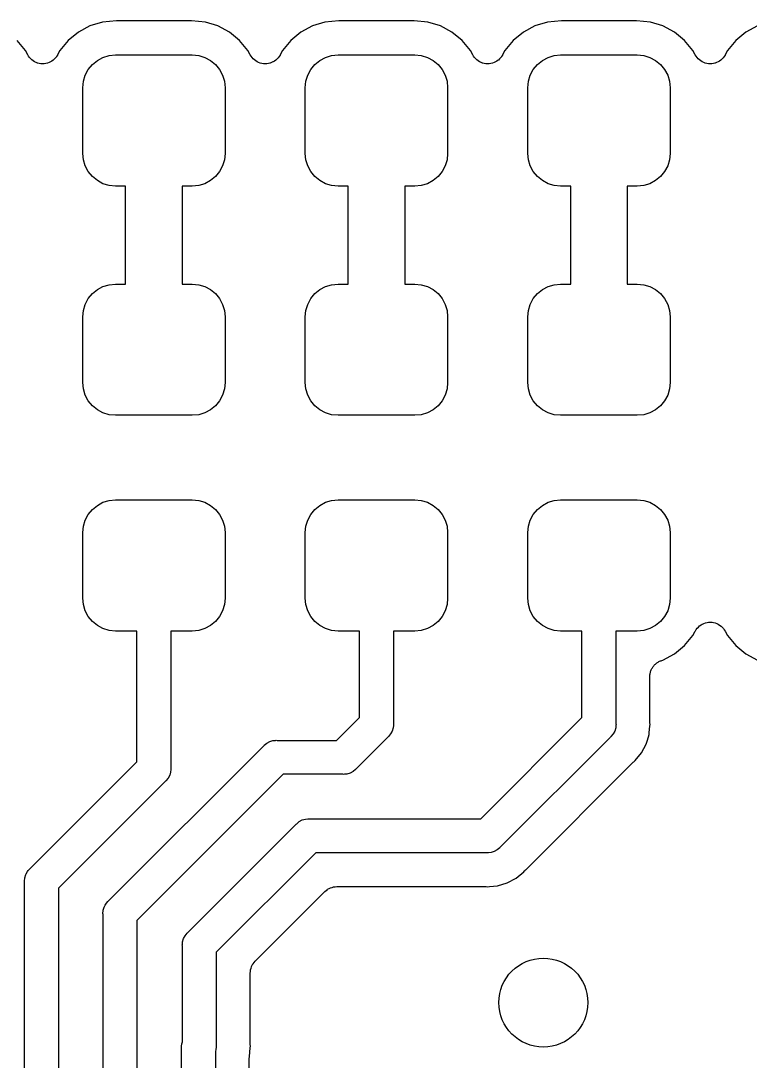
# Model space of a CAD drawing. Extents: x 0.48 to 2.43, y -7.79 to -4.85.
# Drawn here: x 1.3938 to 1.5228, y -5.3056 to -5.1215 of the extents above; entities that cross this region are included whole.
import ezdxf

# ---------------------------------------------------------------- set-up
doc = ezdxf.new("R2010")
doc.units = 0
doc.header["$MEASUREMENT"] = 0
doc.layers.add('BLACK', color=7, linetype='CONTINUOUS')

msp = doc.modelspace()

# ---------------------------------------------------------------- linework, layer by layer
at = {"layer": 'BLACK', "linetype": 'CONTINUOUS'}
for p, q in [((1.406, -5.12243), (1.40396, -5.12352)), ((1.40822, -5.12176), (1.406, -5.12243)), ((1.41068, -5.12152), (1.40822, -5.12176)), ((1.42397, -5.12152), (1.41068, -5.12152)), ((1.42642, -5.12176), (1.42397, -5.12152)), ((1.42864, -5.12243), (1.42642, -5.12176)), ((1.43069, -5.12352), (1.42864, -5.12243)), ((1.44537, -5.12243), (1.44333, -5.12352)), ((1.44759, -5.12176), (1.44537, -5.12243)), ((1.45005, -5.12152), (1.44759, -5.12176)), ((1.46334, -5.12152), (1.45005, -5.12152)), ((1.46579, -5.12176), (1.46334, -5.12152)), ((1.46801, -5.12243), (1.46579, -5.12176)), ((1.47006, -5.12352), (1.46801, -5.12243)), ((1.48474, -5.12243), (1.4827, -5.12352)), ((1.48696, -5.12176), (1.48474, -5.12243)), ((1.48942, -5.12152), (1.48696, -5.12176)), ((1.50271, -5.12152), (1.48942, -5.12152)), ((1.50516, -5.12176), (1.50271, -5.12152)), ((1.50738, -5.12243), (1.50516, -5.12176)), ((1.50943, -5.12352), (1.50738, -5.12243)), ((1.52411, -5.12243), (1.52207, -5.12352)), ((1.40396, -5.12352), (1.40216, -5.125)), ((1.43248, -5.125), (1.43069, -5.12352)), ((1.44333, -5.12352), (1.44153, -5.125)), ((1.47185, -5.125), (1.47006, -5.12352)), ((1.4827, -5.12352), (1.4809, -5.125)), ((1.51122, -5.125), (1.50943, -5.12352)), ((1.52207, -5.12352), (1.52027, -5.125)), ((1.39459, -5.12679), (1.39311, -5.125)), ((1.40216, -5.125), (1.40069, -5.12679)), ((1.43396, -5.12679), (1.43248, -5.125)), ((1.44153, -5.125), (1.44006, -5.12679)), ((1.47333, -5.12679), (1.47185, -5.125)), ((1.4809, -5.125), (1.47943, -5.12679)), ((1.5127, -5.12679), (1.51122, -5.125)), ((1.52027, -5.125), (1.5188, -5.12679)), ((1.39499, -5.12755), (1.39459, -5.12679)), ((1.39515, -5.12779), (1.39499, -5.12755)), ((1.39531, -5.12803), (1.39515, -5.12779)), ((1.4001, -5.12783), (1.39994, -5.12806)), ((1.40026, -5.12759), (1.4001, -5.12783)), ((1.40027, -5.12758), (1.40026, -5.12759)), ((1.40028, -5.12755), (1.40027, -5.12758)), ((1.40027, -5.12758), (1.40027, -5.12758)), ((1.40027, -5.12758), (1.40027, -5.12758)), ((1.40069, -5.12679), (1.40028, -5.12755)), ((1.40731, -5.12854), (1.40831, -5.128)), ((1.40831, -5.128), (1.4094, -5.12767)), ((1.4094, -5.12767), (1.41053, -5.12756)), ((1.41053, -5.12756), (1.42411, -5.12756)), ((1.42411, -5.12756), (1.42525, -5.12767)), ((1.42525, -5.12767), (1.42634, -5.128)), ((1.42634, -5.128), (1.42734, -5.12854)), ((1.43436, -5.12755), (1.43396, -5.12679)), ((1.43452, -5.12779), (1.43436, -5.12755)), ((1.43468, -5.12803), (1.43452, -5.12779)), ((1.43947, -5.12783), (1.43931, -5.12806)), ((1.43963, -5.12759), (1.43947, -5.12783)), ((1.43964, -5.12758), (1.43963, -5.12759)), ((1.43965, -5.12755), (1.43964, -5.12758)), ((1.43964, -5.12758), (1.43964, -5.12758)), ((1.43964, -5.12758), (1.43964, -5.12758)), ((1.44006, -5.12679), (1.43965, -5.12755)), ((1.44668, -5.12854), (1.44768, -5.128)), ((1.44768, -5.128), (1.44877, -5.12767)), ((1.44877, -5.12767), (1.4499, -5.12756)), ((1.4499, -5.12756), (1.46348, -5.12756)), ((1.46348, -5.12756), (1.46462, -5.12767)), ((1.46462, -5.12767), (1.46571, -5.128)), ((1.46571, -5.128), (1.46671, -5.12854)), ((1.47373, -5.12755), (1.47333, -5.12679)), ((1.47389, -5.12779), (1.47373, -5.12755)), ((1.47405, -5.12803), (1.47389, -5.12779)), ((1.47884, -5.12783), (1.47868, -5.12806)), ((1.479, -5.12759), (1.47884, -5.12783)), ((1.47901, -5.12758), (1.479, -5.12759)), ((1.47902, -5.12755), (1.47901, -5.12758)), ((1.47901, -5.12758), (1.47901, -5.12758)), ((1.47901, -5.12758), (1.47901, -5.12758)), ((1.47943, -5.12679), (1.47902, -5.12755)), ((1.48605, -5.12854), (1.48705, -5.128)), ((1.48705, -5.128), (1.48814, -5.12767)), ((1.48814, -5.12767), (1.48927, -5.12756)), ((1.48927, -5.12756), (1.50285, -5.12756)), ((1.50285, -5.12756), (1.50399, -5.12767)), ((1.50399, -5.12767), (1.50508, -5.128)), ((1.50508, -5.128), (1.50608, -5.12854)), ((1.5131, -5.12755), (1.5127, -5.12679)), ((1.51326, -5.12779), (1.5131, -5.12755)), ((1.51342, -5.12803), (1.51326, -5.12779)), ((1.51821, -5.12783), (1.51805, -5.12806)), ((1.51837, -5.12759), (1.51821, -5.12783)), ((1.51838, -5.12758), (1.51837, -5.12759)), ((1.51839, -5.12755), (1.51838, -5.12758)), ((1.51838, -5.12758), (1.51838, -5.12758)), ((1.51838, -5.12758), (1.51838, -5.12758)), ((1.5188, -5.12679), (1.51839, -5.12755)), ((1.39532, -5.12804), (1.39531, -5.12803)), ((1.39531, -5.12803), (1.39531, -5.12803)), ((1.39552, -5.12824), (1.39532, -5.12804)), ((1.39572, -5.12844), (1.39552, -5.12824)), ((1.39573, -5.12845), (1.39572, -5.12844)), ((1.39597, -5.12861), (1.39573, -5.12845)), ((1.39573, -5.12845), (1.39573, -5.12845)), ((1.39621, -5.12877), (1.39597, -5.12861)), ((1.39621, -5.12878), (1.39621, -5.12877)), ((1.39622, -5.12878), (1.39621, -5.12878)), ((1.39648, -5.12889), (1.39622, -5.12878)), ((1.39674, -5.129), (1.39648, -5.12889)), ((1.39675, -5.129), (1.39674, -5.129)), ((1.39676, -5.129), (1.39675, -5.129)), ((1.39704, -5.12906), (1.39676, -5.129)), ((1.39732, -5.12912), (1.39704, -5.12906)), ((1.39733, -5.12912), (1.39732, -5.12912)), ((1.39732, -5.12912), (1.39732, -5.12912)), ((1.39762, -5.12912), (1.39733, -5.12912)), ((1.3979, -5.12913), (1.39762, -5.12912)), ((1.39791, -5.12912), (1.3979, -5.12913)), ((1.39792, -5.12912), (1.39791, -5.12912)), ((1.3982, -5.12907), (1.39792, -5.12912)), ((1.39848, -5.12902), (1.3982, -5.12907)), ((1.39849, -5.12901), (1.39848, -5.12901)), ((1.39848, -5.12901), (1.39848, -5.12902)), ((1.39876, -5.12891), (1.39849, -5.12901)), ((1.39902, -5.1288), (1.39876, -5.12891)), ((1.39903, -5.12879), (1.39902, -5.1288)), ((1.39927, -5.12864), (1.39903, -5.12879)), ((1.39903, -5.12879), (1.39903, -5.12879)), ((1.39951, -5.12848), (1.39927, -5.12864)), ((1.39952, -5.12847), (1.39951, -5.12848)), ((1.39973, -5.12827), (1.39952, -5.12847)), ((1.39952, -5.12847), (1.39952, -5.12847)), ((1.39993, -5.12807), (1.39973, -5.12827)), ((1.39994, -5.12806), (1.39993, -5.12807)), ((1.39994, -5.12806), (1.39994, -5.12806)), ((1.4057, -5.13014), (1.40643, -5.12926)), ((1.40643, -5.12926), (1.40731, -5.12854)), ((1.42734, -5.12854), (1.42822, -5.12926)), ((1.42822, -5.12926), (1.42894, -5.13014)), ((1.43469, -5.12804), (1.43468, -5.12803)), ((1.43468, -5.12803), (1.43468, -5.12803)), ((1.43489, -5.12824), (1.43469, -5.12804)), ((1.43509, -5.12844), (1.43489, -5.12824)), ((1.4351, -5.12845), (1.43509, -5.12844)), ((1.43534, -5.12861), (1.4351, -5.12845)), ((1.4351, -5.12845), (1.4351, -5.12845)), ((1.43558, -5.12877), (1.43534, -5.12861)), ((1.43558, -5.12878), (1.43558, -5.12877)), ((1.43559, -5.12878), (1.43558, -5.12878)), ((1.43585, -5.12889), (1.43559, -5.12878)), ((1.43611, -5.129), (1.43585, -5.12889)), ((1.43612, -5.129), (1.43611, -5.129)), ((1.43613, -5.129), (1.43612, -5.129)), ((1.43641, -5.12906), (1.43613, -5.129)), ((1.43669, -5.12912), (1.43641, -5.12906)), ((1.4367, -5.12912), (1.43669, -5.12912)), ((1.43669, -5.12912), (1.43669, -5.12912)), ((1.43699, -5.12912), (1.4367, -5.12912)), ((1.43727, -5.12913), (1.43699, -5.12912)), ((1.43728, -5.12912), (1.43727, -5.12913)), ((1.43729, -5.12912), (1.43728, -5.12912)), ((1.43757, -5.12907), (1.43729, -5.12912)), ((1.43785, -5.12902), (1.43757, -5.12907)), ((1.43786, -5.12901), (1.43785, -5.12901)), ((1.43785, -5.12901), (1.43785, -5.12902)), ((1.43813, -5.12891), (1.43786, -5.12901)), ((1.43839, -5.1288), (1.43813, -5.12891)), ((1.4384, -5.12879), (1.43839, -5.1288)), ((1.43864, -5.12864), (1.4384, -5.12879)), ((1.4384, -5.12879), (1.4384, -5.12879)), ((1.43888, -5.12848), (1.43864, -5.12864)), ((1.43889, -5.12847), (1.43888, -5.12848)), ((1.4391, -5.12827), (1.43889, -5.12847)), ((1.43889, -5.12847), (1.43889, -5.12847)), ((1.4393, -5.12807), (1.4391, -5.12827)), ((1.43931, -5.12806), (1.4393, -5.12807)), ((1.43931, -5.12806), (1.43931, -5.12806)), ((1.44507, -5.13014), (1.4458, -5.12926)), ((1.4458, -5.12926), (1.44668, -5.12854)), ((1.46671, -5.12854), (1.46759, -5.12926)), ((1.46759, -5.12926), (1.46831, -5.13014)), ((1.47406, -5.12804), (1.47405, -5.12803)), ((1.47405, -5.12803), (1.47405, -5.12803)), ((1.47426, -5.12824), (1.47406, -5.12804)), ((1.47446, -5.12844), (1.47426, -5.12824)), ((1.47447, -5.12845), (1.47446, -5.12844)), ((1.47471, -5.12861), (1.47447, -5.12845)), ((1.47447, -5.12845), (1.47447, -5.12845)), ((1.47495, -5.12877), (1.47471, -5.12861)), ((1.47495, -5.12878), (1.47495, -5.12877)), ((1.47496, -5.12878), (1.47495, -5.12878)), ((1.47522, -5.12889), (1.47496, -5.12878)), ((1.47548, -5.129), (1.47522, -5.12889)), ((1.47549, -5.129), (1.47548, -5.129)), ((1.4755, -5.129), (1.47549, -5.129)), ((1.47578, -5.12906), (1.4755, -5.129)), ((1.47606, -5.12912), (1.47578, -5.12906)), ((1.47607, -5.12912), (1.47606, -5.12912)), ((1.47606, -5.12912), (1.47606, -5.12912)), ((1.47636, -5.12912), (1.47607, -5.12912)), ((1.47664, -5.12913), (1.47636, -5.12912)), ((1.47665, -5.12912), (1.47664, -5.12913)), ((1.47666, -5.12912), (1.47665, -5.12912)), ((1.47694, -5.12907), (1.47666, -5.12912)), ((1.47722, -5.12902), (1.47694, -5.12907)), ((1.47723, -5.12901), (1.47722, -5.12901)), ((1.47722, -5.12901), (1.47722, -5.12902)), ((1.4775, -5.12891), (1.47723, -5.12901)), ((1.47776, -5.1288), (1.4775, -5.12891)), ((1.47777, -5.12879), (1.47776, -5.1288)), ((1.47801, -5.12864), (1.47777, -5.12879)), ((1.47777, -5.12879), (1.47777, -5.12879)), ((1.47825, -5.12848), (1.47801, -5.12864)), ((1.47826, -5.12847), (1.47825, -5.12848)), ((1.47847, -5.12827), (1.47826, -5.12847)), ((1.47826, -5.12847), (1.47826, -5.12847)), ((1.47867, -5.12807), (1.47847, -5.12827)), ((1.47868, -5.12806), (1.47867, -5.12807)), ((1.47868, -5.12806), (1.47868, -5.12806)), ((1.48444, -5.13014), (1.48517, -5.12926)), ((1.48517, -5.12926), (1.48605, -5.12854)), ((1.50608, -5.12854), (1.50696, -5.12926)), ((1.50696, -5.12926), (1.50768, -5.13014)), ((1.51343, -5.12804), (1.51342, -5.12803)), ((1.51342, -5.12803), (1.51342, -5.12803)), ((1.51363, -5.12824), (1.51343, -5.12804)), ((1.51383, -5.12844), (1.51363, -5.12824)), ((1.51384, -5.12845), (1.51383, -5.12844)), ((1.51408, -5.12861), (1.51384, -5.12845)), ((1.51384, -5.12845), (1.51384, -5.12845)), ((1.51432, -5.12877), (1.51408, -5.12861)), ((1.51432, -5.12878), (1.51432, -5.12877)), ((1.51433, -5.12878), (1.51432, -5.12878)), ((1.51459, -5.12889), (1.51433, -5.12878)), ((1.51485, -5.129), (1.51459, -5.12889)), ((1.51486, -5.129), (1.51485, -5.129)), ((1.51487, -5.129), (1.51486, -5.129)), ((1.51515, -5.12906), (1.51487, -5.129)), ((1.51543, -5.12912), (1.51515, -5.12906)), ((1.51544, -5.12912), (1.51543, -5.12912)), ((1.51543, -5.12912), (1.51543, -5.12912)), ((1.51573, -5.12912), (1.51544, -5.12912)), ((1.51601, -5.12913), (1.51573, -5.12912)), ((1.51602, -5.12912), (1.51601, -5.12913)), ((1.51603, -5.12912), (1.51602, -5.12912)), ((1.51631, -5.12907), (1.51603, -5.12912)), ((1.51659, -5.12902), (1.51631, -5.12907)), ((1.5166, -5.12901), (1.51659, -5.12901)), ((1.51659, -5.12901), (1.51659, -5.12902)), ((1.51687, -5.12891), (1.5166, -5.12901)), ((1.51713, -5.1288), (1.51687, -5.12891)), ((1.51714, -5.12879), (1.51713, -5.1288)), ((1.51738, -5.12864), (1.51714, -5.12879)), ((1.51714, -5.12879), (1.51714, -5.12879)), ((1.51762, -5.12848), (1.51738, -5.12864)), ((1.51763, -5.12847), (1.51762, -5.12848)), ((1.51784, -5.12827), (1.51763, -5.12847)), ((1.51763, -5.12847), (1.51763, -5.12847)), ((1.51804, -5.12807), (1.51784, -5.12827)), ((1.51805, -5.12806), (1.51804, -5.12807)), ((1.51805, -5.12806), (1.51805, -5.12806)), ((1.40484, -5.13223), (1.40517, -5.13114)), ((1.40517, -5.13114), (1.4057, -5.13014)), ((1.42894, -5.13014), (1.42948, -5.13114)), ((1.42948, -5.13114), (1.42981, -5.13223)), ((1.44421, -5.13223), (1.44454, -5.13114)), ((1.44454, -5.13114), (1.44507, -5.13014)), ((1.46831, -5.13014), (1.46885, -5.13114)), ((1.46885, -5.13114), (1.46918, -5.13223)), ((1.48358, -5.13223), (1.48391, -5.13114)), ((1.48391, -5.13114), (1.48444, -5.13014)), ((1.50768, -5.13014), (1.50822, -5.13114)), ((1.50822, -5.13114), (1.50855, -5.13223)), ((1.40472, -5.13337), (1.40484, -5.13223)), ((1.40472, -5.14498), (1.40472, -5.13337)), ((1.42981, -5.13223), (1.42992, -5.13337)), ((1.42992, -5.13337), (1.42992, -5.14498)), ((1.44409, -5.13337), (1.44421, -5.13223)), ((1.44409, -5.14498), (1.44409, -5.13337)), ((1.46918, -5.13223), (1.46929, -5.13337)), ((1.46929, -5.13337), (1.46929, -5.14498)), ((1.48346, -5.13337), (1.48358, -5.13223)), ((1.48346, -5.14498), (1.48346, -5.13337)), ((1.50855, -5.13223), (1.50866, -5.13337)), ((1.50866, -5.13337), (1.50866, -5.14498)), ((1.40484, -5.14611), (1.40472, -5.14498)), ((1.40517, -5.1472), (1.40484, -5.14611)), ((1.42981, -5.14611), (1.42948, -5.1472)), ((1.42992, -5.14498), (1.42981, -5.14611)), ((1.44421, -5.14611), (1.44409, -5.14498)), ((1.44454, -5.1472), (1.44421, -5.14611)), ((1.46918, -5.14611), (1.46885, -5.1472)), ((1.46929, -5.14498), (1.46918, -5.14611)), ((1.48358, -5.14611), (1.48346, -5.14498)), ((1.48391, -5.1472), (1.48358, -5.14611)), ((1.50855, -5.14611), (1.50822, -5.1472)), ((1.50866, -5.14498), (1.50855, -5.14611)), ((1.4057, -5.14821), (1.40517, -5.1472)), ((1.40643, -5.14909), (1.4057, -5.14821)), ((1.42894, -5.14821), (1.42822, -5.14909)), ((1.42948, -5.1472), (1.42894, -5.14821)), ((1.44507, -5.14821), (1.44454, -5.1472)), ((1.4458, -5.14909), (1.44507, -5.14821)), ((1.46831, -5.14821), (1.46759, -5.14909)), ((1.46885, -5.1472), (1.46831, -5.14821)), ((1.48444, -5.14821), (1.48391, -5.1472)), ((1.48517, -5.14909), (1.48444, -5.14821)), ((1.50768, -5.14821), (1.50696, -5.14909)), ((1.50822, -5.1472), (1.50768, -5.14821)), ((1.40731, -5.14981), (1.40643, -5.14909)), ((1.40831, -5.15035), (1.40731, -5.14981)), ((1.42734, -5.14981), (1.42634, -5.15035)), ((1.42822, -5.14909), (1.42734, -5.14981)), ((1.44668, -5.14981), (1.4458, -5.14909)), ((1.44768, -5.15035), (1.44668, -5.14981)), ((1.46671, -5.14981), (1.46571, -5.15035)), ((1.46759, -5.14909), (1.46671, -5.14981)), ((1.48605, -5.14981), (1.48517, -5.14909)), ((1.48705, -5.15035), (1.48605, -5.14981)), ((1.50608, -5.14981), (1.50508, -5.15035)), ((1.50696, -5.14909), (1.50608, -5.14981)), ((1.4094, -5.15068), (1.40831, -5.15035)), ((1.41053, -5.15079), (1.4094, -5.15068)), ((1.41232, -5.15079), (1.41053, -5.15079)), ((1.41232, -5.16811), (1.41232, -5.15079)), ((1.42411, -5.15079), (1.42232, -5.15079)), ((1.42232, -5.15079), (1.42232, -5.16811)), ((1.42525, -5.15068), (1.42411, -5.15079)), ((1.42634, -5.15035), (1.42525, -5.15068)), ((1.44877, -5.15068), (1.44768, -5.15035)), ((1.4499, -5.15079), (1.44877, -5.15068)), ((1.45169, -5.15079), (1.4499, -5.15079)), ((1.45169, -5.16811), (1.45169, -5.15079)), ((1.46348, -5.15079), (1.46169, -5.15079)), ((1.46169, -5.15079), (1.46169, -5.16811)), ((1.46462, -5.15068), (1.46348, -5.15079)), ((1.46571, -5.15035), (1.46462, -5.15068)), ((1.48814, -5.15068), (1.48705, -5.15035)), ((1.48927, -5.15079), (1.48814, -5.15068)), ((1.49106, -5.15079), (1.48927, -5.15079)), ((1.49106, -5.16811), (1.49106, -5.15079)), ((1.50285, -5.15079), (1.50106, -5.15079)), ((1.50106, -5.15079), (1.50106, -5.16811)), ((1.50399, -5.15068), (1.50285, -5.15079)), ((1.50508, -5.15035), (1.50399, -5.15068)), ((1.40831, -5.16855), (1.4094, -5.16822)), ((1.4094, -5.16822), (1.41053, -5.16811)), ((1.41053, -5.16811), (1.41232, -5.16811)), ((1.42232, -5.16811), (1.42411, -5.16811)), ((1.42411, -5.16811), (1.42525, -5.16822)), ((1.42525, -5.16822), (1.42634, -5.16855)), ((1.44768, -5.16855), (1.44877, -5.16822)), ((1.44877, -5.16822), (1.4499, -5.16811)), ((1.4499, -5.16811), (1.45169, -5.16811)), ((1.46169, -5.16811), (1.46348, -5.16811)), ((1.46348, -5.16811), (1.46462, -5.16822)), ((1.46462, -5.16822), (1.46571, -5.16855)), ((1.48705, -5.16855), (1.48814, -5.16822)), ((1.48814, -5.16822), (1.48927, -5.16811)), ((1.48927, -5.16811), (1.49106, -5.16811)), ((1.50106, -5.16811), (1.50285, -5.16811)), ((1.50285, -5.16811), (1.50399, -5.16822)), ((1.50399, -5.16822), (1.50508, -5.16855)), ((1.4057, -5.17069), (1.40643, -5.16981)), ((1.40643, -5.16981), (1.40731, -5.16909)), ((1.40731, -5.16909), (1.40831, -5.16855)), ((1.42634, -5.16855), (1.42734, -5.16909)), ((1.42734, -5.16909), (1.42822, -5.16981)), ((1.42822, -5.16981), (1.42894, -5.17069)), ((1.44507, -5.17069), (1.4458, -5.16981)), ((1.4458, -5.16981), (1.44668, -5.16909)), ((1.44668, -5.16909), (1.44768, -5.16855)), ((1.46571, -5.16855), (1.46671, -5.16909)), ((1.46671, -5.16909), (1.46759, -5.16981)), ((1.46759, -5.16981), (1.46831, -5.17069)), ((1.48444, -5.17069), (1.48517, -5.16981)), ((1.48517, -5.16981), (1.48605, -5.16909)), ((1.48605, -5.16909), (1.48705, -5.16855)), ((1.50508, -5.16855), (1.50608, -5.16909)), ((1.50608, -5.16909), (1.50696, -5.16981)), ((1.50696, -5.16981), (1.50768, -5.17069)), ((1.40484, -5.17278), (1.40517, -5.1717)), ((1.40517, -5.1717), (1.4057, -5.17069)), ((1.42894, -5.17069), (1.42948, -5.1717)), ((1.42948, -5.1717), (1.42981, -5.17278)), ((1.44421, -5.17278), (1.44454, -5.1717)), ((1.44454, -5.1717), (1.44507, -5.17069)), ((1.46831, -5.17069), (1.46885, -5.1717)), ((1.46885, -5.1717), (1.46918, -5.17278)), ((1.48358, -5.17278), (1.48391, -5.1717)), ((1.48391, -5.1717), (1.48444, -5.17069)), ((1.50768, -5.17069), (1.50822, -5.1717)), ((1.50822, -5.1717), (1.50855, -5.17278)), ((1.40472, -5.17392), (1.40484, -5.17278)), ((1.40472, -5.18553), (1.40472, -5.17392)), ((1.42981, -5.17278), (1.42992, -5.17392)), ((1.42992, -5.17392), (1.42992, -5.18553)), ((1.44409, -5.17392), (1.44421, -5.17278)), ((1.44409, -5.18553), (1.44409, -5.17392)), ((1.46918, -5.17278), (1.46929, -5.17392)), ((1.46929, -5.17392), (1.46929, -5.18553)), ((1.48346, -5.17392), (1.48358, -5.17278)), ((1.48346, -5.18553), (1.48346, -5.17392)), ((1.50855, -5.17278), (1.50866, -5.17392)), ((1.50866, -5.17392), (1.50866, -5.18553)), ((1.40484, -5.18666), (1.40472, -5.18553)), ((1.40517, -5.18775), (1.40484, -5.18666)), ((1.42981, -5.18666), (1.42948, -5.18775)), ((1.42992, -5.18553), (1.42981, -5.18666)), ((1.44421, -5.18666), (1.44409, -5.18553)), ((1.44454, -5.18775), (1.44421, -5.18666)), ((1.46918, -5.18666), (1.46885, -5.18775)), ((1.46929, -5.18553), (1.46918, -5.18666)), ((1.48358, -5.18666), (1.48346, -5.18553)), ((1.48391, -5.18775), (1.48358, -5.18666)), ((1.50855, -5.18666), (1.50822, -5.18775)), ((1.50866, -5.18553), (1.50855, -5.18666)), ((1.4057, -5.18876), (1.40517, -5.18775)), ((1.40643, -5.18964), (1.4057, -5.18876)), ((1.42894, -5.18876), (1.42822, -5.18964)), ((1.42948, -5.18775), (1.42894, -5.18876)), ((1.44507, -5.18876), (1.44454, -5.18775)), ((1.4458, -5.18964), (1.44507, -5.18876)), ((1.46831, -5.18876), (1.46759, -5.18964)), ((1.46885, -5.18775), (1.46831, -5.18876)), ((1.48444, -5.18876), (1.48391, -5.18775)), ((1.48517, -5.18964), (1.48444, -5.18876)), ((1.50768, -5.18876), (1.50696, -5.18964)), ((1.50822, -5.18775), (1.50768, -5.18876)), ((1.40731, -5.19036), (1.40643, -5.18964)), ((1.40831, -5.1909), (1.40731, -5.19036)), ((1.42734, -5.19036), (1.42634, -5.1909)), ((1.42822, -5.18964), (1.42734, -5.19036)), ((1.44668, -5.19036), (1.4458, -5.18964)), ((1.44768, -5.1909), (1.44668, -5.19036)), ((1.46671, -5.19036), (1.46571, -5.1909)), ((1.46759, -5.18964), (1.46671, -5.19036)), ((1.48605, -5.19036), (1.48517, -5.18964)), ((1.48705, -5.1909), (1.48605, -5.19036)), ((1.50608, -5.19036), (1.50508, -5.1909)), ((1.50696, -5.18964), (1.50608, -5.19036)), ((1.4094, -5.19123), (1.40831, -5.1909)), ((1.41053, -5.19134), (1.4094, -5.19123)), ((1.42411, -5.19134), (1.41053, -5.19134)), ((1.42525, -5.19123), (1.42411, -5.19134)), ((1.42634, -5.1909), (1.42525, -5.19123)), ((1.44877, -5.19123), (1.44768, -5.1909)), ((1.4499, -5.19134), (1.44877, -5.19123)), ((1.46348, -5.19134), (1.4499, -5.19134)), ((1.46462, -5.19123), (1.46348, -5.19134)), ((1.46571, -5.1909), (1.46462, -5.19123)), ((1.48814, -5.19123), (1.48705, -5.1909)), ((1.48927, -5.19134), (1.48814, -5.19123)), ((1.50285, -5.19134), (1.48927, -5.19134)), ((1.50399, -5.19123), (1.50285, -5.19134)), ((1.50508, -5.1909), (1.50399, -5.19123)), ((1.40731, -5.20728), (1.40831, -5.20674)), ((1.40831, -5.20674), (1.4094, -5.20641)), ((1.4094, -5.20641), (1.41053, -5.2063)), ((1.41053, -5.2063), (1.42411, -5.2063)), ((1.42411, -5.2063), (1.42525, -5.20641)), ((1.42525, -5.20641), (1.42634, -5.20674)), ((1.42634, -5.20674), (1.42734, -5.20728)), ((1.44668, -5.20728), (1.44768, -5.20674)), ((1.44768, -5.20674), (1.44877, -5.20641)), ((1.44877, -5.20641), (1.4499, -5.2063)), ((1.4499, -5.2063), (1.46348, -5.2063)), ((1.46348, -5.2063), (1.46462, -5.20641)), ((1.46462, -5.20641), (1.46571, -5.20674)), ((1.46571, -5.20674), (1.46671, -5.20728)), ((1.48605, -5.20728), (1.48705, -5.20674)), ((1.48705, -5.20674), (1.48814, -5.20641)), ((1.48814, -5.20641), (1.48927, -5.2063)), ((1.48927, -5.2063), (1.50285, -5.2063)), ((1.50285, -5.2063), (1.50399, -5.20641)), ((1.50399, -5.20641), (1.50508, -5.20674)), ((1.50508, -5.20674), (1.50608, -5.20728)), ((1.40517, -5.20988), (1.4057, -5.20888)), ((1.4057, -5.20888), (1.40643, -5.208)), ((1.40643, -5.208), (1.40731, -5.20728)), ((1.42734, -5.20728), (1.42822, -5.208)), ((1.42822, -5.208), (1.42894, -5.20888)), ((1.42894, -5.20888), (1.42948, -5.20988)), ((1.44454, -5.20988), (1.44507, -5.20888)), ((1.44507, -5.20888), (1.4458, -5.208)), ((1.4458, -5.208), (1.44668, -5.20728)), ((1.46671, -5.20728), (1.46759, -5.208)), ((1.46759, -5.208), (1.46831, -5.20888)), ((1.46831, -5.20888), (1.46885, -5.20988)), ((1.48391, -5.20988), (1.48444, -5.20888)), ((1.48444, -5.20888), (1.48517, -5.208)), ((1.48517, -5.208), (1.48605, -5.20728)), ((1.50608, -5.20728), (1.50696, -5.208)), ((1.50696, -5.208), (1.50768, -5.20888)), ((1.50768, -5.20888), (1.50822, -5.20988)), ((1.40484, -5.21097), (1.40517, -5.20988)), ((1.42948, -5.20988), (1.42981, -5.21097)), ((1.44421, -5.21097), (1.44454, -5.20988)), ((1.46885, -5.20988), (1.46918, -5.21097)), ((1.48358, -5.21097), (1.48391, -5.20988)), ((1.50822, -5.20988), (1.50855, -5.21097)), ((1.40472, -5.21211), (1.40484, -5.21097)), ((1.40472, -5.22372), (1.40472, -5.21211)), ((1.42981, -5.21097), (1.42992, -5.21211)), ((1.42992, -5.21211), (1.42992, -5.22372)), ((1.44409, -5.21211), (1.44421, -5.21097)), ((1.44409, -5.22372), (1.44409, -5.21211)), ((1.46918, -5.21097), (1.46929, -5.21211)), ((1.46929, -5.21211), (1.46929, -5.22372)), ((1.48346, -5.21211), (1.48358, -5.21097)), ((1.48346, -5.22372), (1.48346, -5.21211)), ((1.50855, -5.21097), (1.50866, -5.21211)), ((1.50866, -5.21211), (1.50866, -5.22372)), ((1.40484, -5.22485), (1.40472, -5.22372)), ((1.42992, -5.22372), (1.42981, -5.22485)), ((1.44421, -5.22485), (1.44409, -5.22372)), ((1.46929, -5.22372), (1.46918, -5.22485)), ((1.48358, -5.22485), (1.48346, -5.22372)), ((1.50866, -5.22372), (1.50855, -5.22485)), ((1.40517, -5.22594), (1.40484, -5.22485)), ((1.42981, -5.22485), (1.42948, -5.22594)), ((1.44454, -5.22594), (1.44421, -5.22485)), ((1.46918, -5.22485), (1.46885, -5.22594)), ((1.48391, -5.22594), (1.48358, -5.22485)), ((1.50855, -5.22485), (1.50822, -5.22594)), ((1.4057, -5.22695), (1.40517, -5.22594)), ((1.40643, -5.22783), (1.4057, -5.22695)), ((1.42894, -5.22695), (1.42822, -5.22783)), ((1.42948, -5.22594), (1.42894, -5.22695)), ((1.44507, -5.22695), (1.44454, -5.22594)), ((1.4458, -5.22783), (1.44507, -5.22695)), ((1.46831, -5.22695), (1.46759, -5.22783)), ((1.46885, -5.22594), (1.46831, -5.22695)), ((1.48444, -5.22695), (1.48391, -5.22594)), ((1.48517, -5.22783), (1.48444, -5.22695)), ((1.50768, -5.22695), (1.50696, -5.22783)), ((1.50822, -5.22594), (1.50768, -5.22695)), ((1.40731, -5.22855), (1.40643, -5.22783)), ((1.40831, -5.22909), (1.40731, -5.22855)), ((1.4094, -5.22942), (1.40831, -5.22909)), ((1.42634, -5.22909), (1.42525, -5.22942)), ((1.42734, -5.22855), (1.42634, -5.22909)), ((1.42822, -5.22783), (1.42734, -5.22855)), ((1.44668, -5.22855), (1.4458, -5.22783)), ((1.44768, -5.22909), (1.44668, -5.22855)), ((1.44877, -5.22942), (1.44768, -5.22909)), ((1.46571, -5.22909), (1.46462, -5.22942)), ((1.46671, -5.22855), (1.46571, -5.22909)), ((1.46759, -5.22783), (1.46671, -5.22855)), ((1.48605, -5.22855), (1.48517, -5.22783)), ((1.48705, -5.22909), (1.48605, -5.22855)), ((1.48814, -5.22942), (1.48705, -5.22909)), ((1.50508, -5.22909), (1.50399, -5.22942)), ((1.50608, -5.22855), (1.50508, -5.22909)), ((1.50696, -5.22783), (1.50608, -5.22855)), ((1.51312, -5.2295), (1.51329, -5.22926)), ((1.51329, -5.22926), (1.51345, -5.22903)), ((1.51345, -5.22902), (1.51366, -5.22882)), ((1.51345, -5.22903), (1.51345, -5.22902)), ((1.51345, -5.22902), (1.51345, -5.22902)), ((1.51366, -5.22882), (1.51386, -5.22862)), ((1.51386, -5.22862), (1.51387, -5.22861)), ((1.51387, -5.22861), (1.51412, -5.22845)), ((1.51387, -5.22861), (1.51387, -5.22861)), ((1.51412, -5.22845), (1.51435, -5.22829)), ((1.51435, -5.22829), (1.51436, -5.22829)), ((1.51436, -5.22829), (1.51463, -5.22818)), ((1.51436, -5.22829), (1.51436, -5.22829)), ((1.51463, -5.22818), (1.51489, -5.22807)), ((1.51489, -5.22807), (1.5149, -5.22807)), ((1.5149, -5.22807), (1.51491, -5.22807)), ((1.51491, -5.22807), (1.51519, -5.22802)), ((1.51519, -5.22802), (1.51547, -5.22796)), ((1.51547, -5.22796), (1.51548, -5.22796)), ((1.51548, -5.22796), (1.51548, -5.22796)), ((1.51548, -5.22796), (1.51576, -5.22796)), ((1.51576, -5.22796), (1.51606, -5.22797)), ((1.51606, -5.22797), (1.51606, -5.22797)), ((1.51606, -5.22797), (1.51607, -5.22797)), ((1.51607, -5.22797), (1.51634, -5.22802)), ((1.51634, -5.22802), (1.51663, -5.22808)), ((1.51663, -5.22808), (1.51663, -5.22808)), ((1.51663, -5.22808), (1.51664, -5.22809)), ((1.51664, -5.22809), (1.5169, -5.2282)), ((1.5169, -5.2282), (1.51717, -5.22831)), ((1.51717, -5.22831), (1.51717, -5.22831)), ((1.51717, -5.22831), (1.51718, -5.22831)), ((1.51718, -5.22831), (1.51742, -5.22847)), ((1.51742, -5.22847), (1.51766, -5.22863)), ((1.51766, -5.22863), (1.51766, -5.22864)), ((1.51766, -5.22864), (1.51767, -5.22864)), ((1.51767, -5.22864), (1.51787, -5.22885)), ((1.51787, -5.22885), (1.51807, -5.22905)), ((1.51807, -5.22905), (1.51807, -5.22905)), ((1.51807, -5.22905), (1.51808, -5.22906)), ((1.51808, -5.22906), (1.51824, -5.2293)), ((1.41053, -5.22953), (1.4094, -5.22942)), ((1.41432, -5.22953), (1.41053, -5.22953)), ((1.41432, -5.25266), (1.41432, -5.22953)), ((1.42411, -5.22953), (1.42032, -5.22953)), ((1.42032, -5.22953), (1.42032, -5.25375)), ((1.42525, -5.22942), (1.42411, -5.22953)), ((1.4499, -5.22953), (1.44877, -5.22942)), ((1.45369, -5.22953), (1.4499, -5.22953)), ((1.45369, -5.24482), (1.45369, -5.22953)), ((1.46348, -5.22953), (1.45969, -5.22953)), ((1.45969, -5.22953), (1.45969, -5.24592)), ((1.46462, -5.22942), (1.46348, -5.22953)), ((1.48927, -5.22953), (1.48814, -5.22942)), ((1.49306, -5.22953), (1.48927, -5.22953)), ((1.49306, -5.24482), (1.49306, -5.22953)), ((1.50285, -5.22953), (1.49906, -5.22953)), ((1.49906, -5.22953), (1.49906, -5.24592)), ((1.50399, -5.22942), (1.50285, -5.22953)), ((1.51122, -5.23209), (1.5127, -5.2303)), ((1.5127, -5.2303), (1.5131, -5.22954)), ((1.5131, -5.22954), (1.51312, -5.22951)), ((1.51312, -5.22951), (1.51312, -5.2295)), ((1.51312, -5.22951), (1.51312, -5.22951)), ((1.51312, -5.22951), (1.51312, -5.22951)), ((1.51824, -5.2293), (1.51839, -5.22954)), ((1.51839, -5.22954), (1.5188, -5.2303)), ((1.5188, -5.2303), (1.52027, -5.23209)), ((1.50943, -5.23356), (1.51122, -5.23209)), ((1.52027, -5.23209), (1.52207, -5.23356)), ((1.5068, -5.23488), (1.50694, -5.2348)), ((1.50694, -5.2348), (1.50707, -5.23477)), ((1.50707, -5.23477), (1.50719, -5.23471)), ((1.50719, -5.23471), (1.50738, -5.23466)), ((1.50738, -5.23466), (1.50943, -5.23356)), ((1.52207, -5.23356), (1.52411, -5.23466)), ((1.5052, -5.2367), (1.50526, -5.23655)), ((1.50526, -5.23655), (1.50531, -5.2364)), ((1.50531, -5.2364), (1.50537, -5.23628)), ((1.50537, -5.23628), (1.50542, -5.23616)), ((1.50542, -5.23616), (1.50551, -5.23603)), ((1.50551, -5.23603), (1.50559, -5.23589)), ((1.50559, -5.23589), (1.50567, -5.23579)), ((1.50567, -5.23579), (1.50575, -5.23568)), ((1.50575, -5.23568), (1.50586, -5.23556)), ((1.50586, -5.23556), (1.50596, -5.23544)), ((1.50596, -5.23544), (1.50607, -5.23536)), ((1.50607, -5.23536), (1.50616, -5.23526)), ((1.50616, -5.23526), (1.5063, -5.23517)), ((1.5063, -5.23517), (1.50642, -5.23507)), ((1.50642, -5.23507), (1.50654, -5.23501)), ((1.50654, -5.23501), (1.50665, -5.23494)), ((1.50665, -5.23494), (1.5068, -5.23488)), ((1.50506, -5.23754), (1.50508, -5.23741)), ((1.50506, -5.23758), (1.50506, -5.23754)), ((1.50506, -5.24547), (1.50506, -5.23758)), ((1.50508, -5.23727), (1.50511, -5.23712)), ((1.50508, -5.23741), (1.50508, -5.23727)), ((1.50511, -5.23712), (1.50513, -5.23696)), ((1.50513, -5.23696), (1.50517, -5.23683)), ((1.50517, -5.23683), (1.5052, -5.2367)), ((1.44964, -5.24887), (1.45369, -5.24482)), ((1.47514, -5.26275), (1.49306, -5.24482)), ((1.50508, -5.2456), (1.50506, -5.24547)), ((1.50507, -5.24573), (1.50508, -5.2456)), ((1.50508, -5.24577), (1.50507, -5.24573)), ((1.50511, -5.24606), (1.50508, -5.24577)), ((1.45948, -5.24722), (1.4592, -5.24774)), ((1.45965, -5.24665), (1.45948, -5.24722)), ((1.45969, -5.24621), (1.45965, -5.24665)), ((1.45969, -5.24592), (1.45971, -5.24606)), ((1.45971, -5.24606), (1.45969, -5.24621)), ((1.45969, -5.24621), (1.45969, -5.24621)), ((1.49885, -5.24722), (1.49857, -5.24774)), ((1.49902, -5.24665), (1.49885, -5.24722)), ((1.49906, -5.24621), (1.49902, -5.24665)), ((1.49906, -5.24592), (1.49908, -5.24606)), ((1.49908, -5.24606), (1.49906, -5.24621)), ((1.49906, -5.24621), (1.49906, -5.24621)), ((1.50493, -5.24783), (1.50497, -5.24749)), ((1.50497, -5.24749), (1.50508, -5.24636)), ((1.50497, -5.24749), (1.50497, -5.24749)), ((1.50508, -5.24636), (1.50511, -5.24606)), ((1.50508, -5.24636), (1.50508, -5.24636)), ((1.43684, -5.24974), (1.43729, -5.24937)), ((1.43729, -5.24937), (1.43782, -5.24909)), ((1.43782, -5.24909), (1.43838, -5.24892)), ((1.43838, -5.24892), (1.43882, -5.24887)), ((1.43882, -5.24887), (1.43897, -5.24886)), ((1.43897, -5.24886), (1.43912, -5.24887)), ((1.43912, -5.24887), (1.44964, -5.24887)), ((1.45871, -5.24829), (1.45311, -5.25389)), ((1.45882, -5.24819), (1.45871, -5.24829)), ((1.4592, -5.24774), (1.45882, -5.24819)), ((1.49808, -5.24829), (1.4786, -5.26777)), ((1.49819, -5.24819), (1.49808, -5.24829)), ((1.49857, -5.24774), (1.49819, -5.24819)), ((1.50358, -5.25109), (1.50442, -5.24952)), ((1.50442, -5.24952), (1.50463, -5.24884)), ((1.50463, -5.24883), (1.50493, -5.24783)), ((1.50463, -5.24884), (1.50463, -5.24883)), ((1.40931, -5.27729), (1.43674, -5.24986)), ((1.43674, -5.24986), (1.43684, -5.24974)), ((1.50246, -5.25246), (1.50358, -5.25109)), ((1.39543, -5.27155), (1.41432, -5.25266)), ((1.48316, -5.2717), (1.50201, -5.25284)), ((1.50201, -5.25284), (1.50204, -5.25281)), ((1.50204, -5.25281), (1.50214, -5.25274)), ((1.50214, -5.25274), (1.50223, -5.25265)), ((1.50223, -5.25265), (1.50246, -5.25246)), ((1.44021, -5.25487), (1.41432, -5.28076)), ((1.42011, -5.25505), (1.41983, -5.25557)), ((1.42028, -5.25449), (1.42011, -5.25505)), ((1.42032, -5.25405), (1.42028, -5.25449)), ((1.42032, -5.25375), (1.42034, -5.2539)), ((1.42034, -5.2539), (1.42032, -5.25405)), ((1.42032, -5.25405), (1.42032, -5.25405)), ((1.45074, -5.25487), (1.44021, -5.25487)), ((1.45088, -5.25489), (1.45074, -5.25487)), ((1.45103, -5.25487), (1.45088, -5.25489)), ((1.45147, -5.25483), (1.45103, -5.25487)), ((1.45103, -5.25487), (1.45103, -5.25487)), ((1.45204, -5.25466), (1.45147, -5.25483)), ((1.45256, -5.25438), (1.45204, -5.25466)), ((1.45301, -5.25401), (1.45256, -5.25438)), ((1.45311, -5.25389), (1.45301, -5.25401)), ((1.41934, -5.25612), (1.40045, -5.27502)), ((1.41945, -5.25603), (1.41934, -5.25612)), ((1.41983, -5.25557), (1.41945, -5.25603)), ((1.42333, -5.28289), (1.44249, -5.26373)), ((1.44249, -5.26373), (1.44258, -5.26362)), ((1.44258, -5.26362), (1.44304, -5.26324)), ((1.44304, -5.26324), (1.44356, -5.26296)), ((1.44356, -5.26296), (1.44413, -5.26279)), ((1.44413, -5.26279), (1.44457, -5.26275)), ((1.44457, -5.26275), (1.44472, -5.26273)), ((1.44472, -5.26273), (1.44486, -5.26275)), ((1.44486, -5.26275), (1.47514, -5.26275)), ((1.47851, -5.26788), (1.47805, -5.26825)), ((1.4786, -5.26777), (1.47851, -5.26788)), ((1.44596, -5.26875), (1.42835, -5.28636)), ((1.47623, -5.26875), (1.44596, -5.26875)), ((1.47638, -5.26876), (1.47623, -5.26875)), ((1.47652, -5.26875), (1.47638, -5.26876)), ((1.47653, -5.26875), (1.47652, -5.26875)), ((1.47697, -5.2687), (1.47653, -5.26875)), ((1.47753, -5.26853), (1.47697, -5.2687)), ((1.47805, -5.26825), (1.47753, -5.26853)), ((1.39508, -5.27193), (1.39532, -5.27164)), ((1.39532, -5.27164), (1.39543, -5.27155)), ((1.39443, -5.27377), (1.39449, -5.27321)), ((1.39449, -5.27318), (1.39466, -5.27262)), ((1.39449, -5.27321), (1.39449, -5.27318)), ((1.39466, -5.27262), (1.39473, -5.27249)), ((1.39473, -5.27249), (1.39494, -5.2721)), ((1.39494, -5.2721), (1.39508, -5.27193)), ((1.47984, -5.2741), (1.4814, -5.27327)), ((1.4814, -5.27327), (1.48277, -5.27214)), ((1.48277, -5.27214), (1.48296, -5.27191)), ((1.48296, -5.27191), (1.48299, -5.27188)), ((1.48299, -5.27188), (1.48308, -5.27179)), ((1.48308, -5.27179), (1.48316, -5.2717)), ((1.39445, -5.27392), (1.39443, -5.27377)), ((1.39445, -5.35994), (1.39445, -5.27392)), ((1.40045, -5.27502), (1.40045, -5.35884)), ((1.44781, -5.27542), (1.44803, -5.27525)), ((1.44803, -5.27525), (1.44804, -5.27524)), ((1.44804, -5.27524), (1.44805, -5.27523)), ((1.44805, -5.27523), (1.4483, -5.2751)), ((1.4483, -5.2751), (1.44854, -5.27497)), ((1.44854, -5.27497), (1.44856, -5.27497)), ((1.44856, -5.27497), (1.44857, -5.27496)), ((1.44857, -5.27496), (1.44884, -5.27489)), ((1.44884, -5.27489), (1.4491, -5.27481)), ((1.4491, -5.27481), (1.44912, -5.2748)), ((1.44912, -5.2748), (1.44913, -5.2748)), ((1.44913, -5.2748), (1.44941, -5.27477)), ((1.44941, -5.27477), (1.44969, -5.27475)), ((1.44969, -5.27475), (1.47579, -5.27475)), ((1.47579, -5.27475), (1.47583, -5.27475)), ((1.47583, -5.27475), (1.47596, -5.27476)), ((1.47596, -5.27476), (1.47608, -5.27476)), ((1.47608, -5.27476), (1.47638, -5.27479)), ((1.47638, -5.27479), (1.47667, -5.27476)), ((1.47667, -5.27476), (1.47668, -5.27476)), ((1.47668, -5.27476), (1.47814, -5.27462)), ((1.47814, -5.27462), (1.47984, -5.2741)), ((1.43522, -5.28797), (1.44757, -5.27563)), ((1.44757, -5.27562), (1.44759, -5.2756)), ((1.44757, -5.27563), (1.44757, -5.27562)), ((1.44757, -5.27562), (1.44757, -5.27562)), ((1.44757, -5.27562), (1.44757, -5.27562)), ((1.44759, -5.2756), (1.44781, -5.27542)), ((1.40831, -5.27952), (1.40836, -5.27898)), ((1.40836, -5.27898), (1.40837, -5.27893)), ((1.40837, -5.27893), (1.40854, -5.27837)), ((1.40854, -5.27837), (1.40872, -5.27802)), ((1.40872, -5.27802), (1.40882, -5.27785)), ((1.40882, -5.27785), (1.40894, -5.27769)), ((1.40894, -5.27769), (1.40919, -5.27739)), ((1.40919, -5.27739), (1.40931, -5.27729)), ((1.40832, -5.27967), (1.40831, -5.27952)), ((1.40832, -5.35419), (1.40832, -5.27967)), ((1.41432, -5.28076), (1.41432, -5.3531)), ((1.42235, -5.28492), (1.42239, -5.28453)), ((1.42239, -5.28453), (1.42256, -5.28396)), ((1.42256, -5.28396), (1.42284, -5.28344)), ((1.42284, -5.28344), (1.42321, -5.28299)), ((1.42321, -5.28299), (1.42333, -5.28289)), ((1.42233, -5.28512), (1.42235, -5.28492)), ((1.42235, -5.28526), (1.42233, -5.28512)), ((1.42235, -5.30221), (1.42235, -5.28526)), ((1.42835, -5.28636), (1.42835, -5.30285)), ((1.43487, -5.28839), (1.43505, -5.28818)), ((1.43505, -5.28818), (1.43522, -5.28797)), ((1.43435, -5.29005), (1.43438, -5.28977)), ((1.43435, -5.29008), (1.43435, -5.29005)), ((1.43438, -5.28977), (1.43441, -5.2895)), ((1.43441, -5.28946), (1.4345, -5.2892)), ((1.43441, -5.28948), (1.43441, -5.28946)), ((1.43441, -5.2895), (1.43441, -5.28948)), ((1.4345, -5.2892), (1.43458, -5.28894)), ((1.43458, -5.28892), (1.43459, -5.28891)), ((1.43458, -5.28894), (1.43458, -5.28892)), ((1.43459, -5.28891), (1.43472, -5.28866)), ((1.43472, -5.28866), (1.43485, -5.28842)), ((1.43485, -5.28842), (1.43486, -5.28841)), ((1.43486, -5.28841), (1.43487, -5.28839)), ((1.43435, -5.29009), (1.43435, -5.29008)), ((1.43435, -5.29008), (1.43435, -5.29008)), ((1.43435, -5.29008), (1.43435, -5.29008)), ((1.43435, -5.30241), (1.43435, -5.29009)), ((1.4222, -5.30297), (1.42224, -5.30256)), ((1.42224, -5.30256), (1.42235, -5.30221)), ((1.42835, -5.30285), (1.42836, -5.303)), ((1.43436, -5.30254), (1.43435, -5.30241)), ((1.43436, -5.30266), (1.43436, -5.30254)), ((1.43436, -5.30271), (1.43436, -5.30266)), ((1.43439, -5.303), (1.43436, -5.30271)), ((1.42218, -5.30315), (1.4222, -5.30297)), ((1.4222, -5.3033), (1.42218, -5.30315)), ((1.4222, -5.34844), (1.4222, -5.3033)), ((1.4283, -5.30359), (1.4282, -5.30394)), ((1.4282, -5.30394), (1.4282, -5.34735)), ((1.42835, -5.30315), (1.4283, -5.30359)), ((1.42836, -5.303), (1.42835, -5.30315)), ((1.42835, -5.30315), (1.42835, -5.30315)), ((1.43421, -5.30481), (1.43436, -5.3033)), ((1.43436, -5.3033), (1.43439, -5.303)), ((1.43436, -5.3033), (1.43436, -5.3033)), ((1.4342, -5.30506), (1.43421, -5.30494)), ((1.4342, -5.3051), (1.4342, -5.30506)), ((1.4342, -5.31624), (1.4342, -5.3051)), ((1.43421, -5.30494), (1.43421, -5.30481))]:
    msp.add_line(p, q, dxfattribs=at)
at = {"layer": 'BLACK'}
msp.add_circle((1.48622, -5.29528), 0.007874, dxfattribs=at)

doc.saveas('drawing.dxf')
